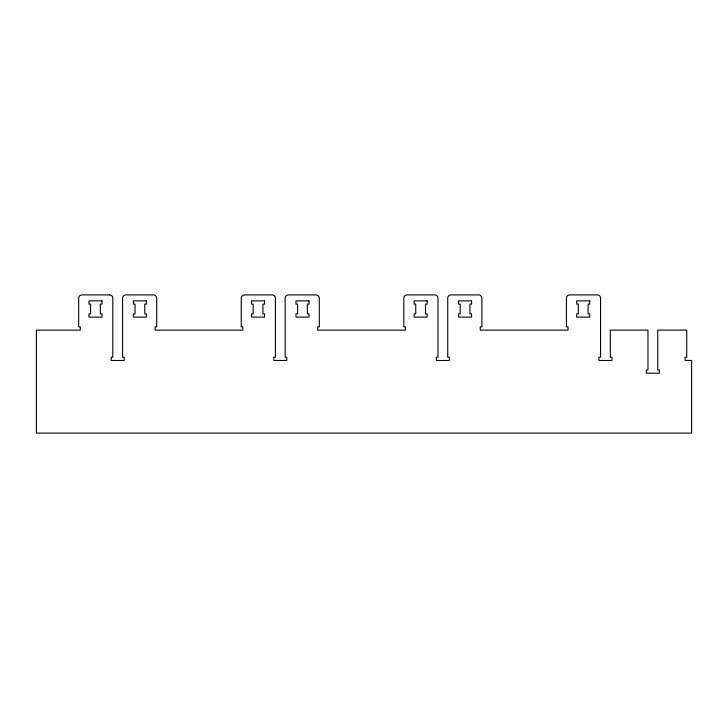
<?xml version="1.0" encoding="UTF-8"?>
<svg xmlns="http://www.w3.org/2000/svg" width="728" height="728" viewBox="0 0 728 728"><rect width="100%" height="100%" fill="white"/><g stroke="black" fill="none" stroke-linecap="round" stroke-linejoin="round"><path stroke-width="1.09" d="M109.564 294.904L81.927 294.904A3.249 3.249 0 0 0 78.669 298.152L78.669 326.881L80.298 326.881L80.298 330.13L36.4 330.13L36.4 433.096L691.6 433.096L691.6 360.478L685.094 360.478L685.094 357.23L686.722 357.23L686.722 330.13L657.73 330.13L657.73 369.961L659.359 369.961L659.359 373.209L646.346 373.209L646.346 369.961L647.975 369.961L647.975 330.13L610.31 330.13L610.31 357.23L611.939 357.23L611.939 360.478L598.926 360.478L598.926 357.23L600.555 357.23L600.555 298.152A3.249 3.249 0 0 0 597.306 294.904L569.669 294.904A3.249 3.249 0 0 0 566.411 298.152L566.411 326.881L568.04 326.881L568.04 330.13L480.243 330.13L480.243 326.881L481.872 326.881L481.872 298.152A3.249 3.249 0 0 0 478.624 294.904L450.978 294.904A3.249 3.249 0 0 0 447.729 298.152L447.729 357.23L449.358 357.23L449.358 360.478L436.345 360.478L436.345 357.23L437.974 357.23L437.974 298.152A3.249 3.249 0 0 0 434.725 294.904L407.089 294.904A3.249 3.249 0 0 0 403.831 298.152L403.831 326.881L405.46 326.881L405.46 330.13L317.663 330.13L317.663 326.881L319.292 326.881L319.292 298.152A3.249 3.249 0 0 0 316.043 294.904L288.397 294.904A3.249 3.249 0 0 0 285.149 298.152L285.149 357.23L286.777 357.23L286.777 360.478L273.774 360.478L273.774 357.23L275.393 357.23L275.393 298.152A3.249 3.249 0 0 0 272.145 294.904L244.508 294.904A3.249 3.249 0 0 0 241.25 298.152L241.25 326.881L242.879 326.881L242.879 330.13L155.082 330.13L155.082 326.881L156.711 326.881L156.711 298.152A3.249 3.249 0 0 0 153.462 294.904L125.826 294.904A3.249 3.249 0 0 0 122.568 298.152L122.568 357.23L124.197 357.23L124.197 360.478L111.193 360.478L111.193 357.23L112.813 357.23L112.813 298.152A3.249 3.249 0 0 0 109.564 294.904M101.975 300.864L88.971 300.864L88.971 304.113L90.6 304.113L90.6 313.868L88.971 313.868L88.971 317.126L101.975 317.126L101.975 313.868L100.355 313.868L100.355 304.113L101.975 304.113L101.975 300.864M146.419 300.864L133.406 300.864L133.406 304.113L135.035 304.113L135.035 313.868L133.406 313.868L133.406 317.126L146.419 317.126L146.419 313.868L144.79 313.868L144.79 304.113L146.419 304.113L146.419 300.864M264.555 300.864L251.551 300.864L251.551 304.113L253.18 304.113L253.18 313.868L251.551 313.868L251.551 317.126L264.555 317.126L264.555 313.868L262.926 313.868L262.926 304.113L264.555 304.113L264.555 300.864M309 300.864L295.987 300.864L295.987 304.113L297.615 304.113L297.615 313.868L295.987 313.868L295.987 317.126L309 317.126L309 313.868L307.371 313.868L307.371 304.113L309 304.113L309 300.864M427.136 300.864L414.132 300.864L414.132 304.113L415.752 304.113L415.752 313.868L414.132 313.868L414.132 317.126L427.136 317.126L427.136 313.868L425.507 313.868L425.507 304.113L427.136 304.113L427.136 300.864M471.571 300.864L458.567 300.864L458.567 304.113L460.196 304.113L460.196 313.868L458.567 313.868L458.567 317.126L471.571 317.126L471.571 313.868L469.951 313.868L469.951 304.113L471.571 304.113L471.571 300.864M589.716 300.864L576.712 300.864L576.712 304.113L578.332 304.113L578.332 313.868L576.712 313.868L576.712 317.126L589.716 317.126L589.716 313.868L588.087 313.868L588.087 304.113L589.716 304.113L589.716 300.864"/></g></svg>
